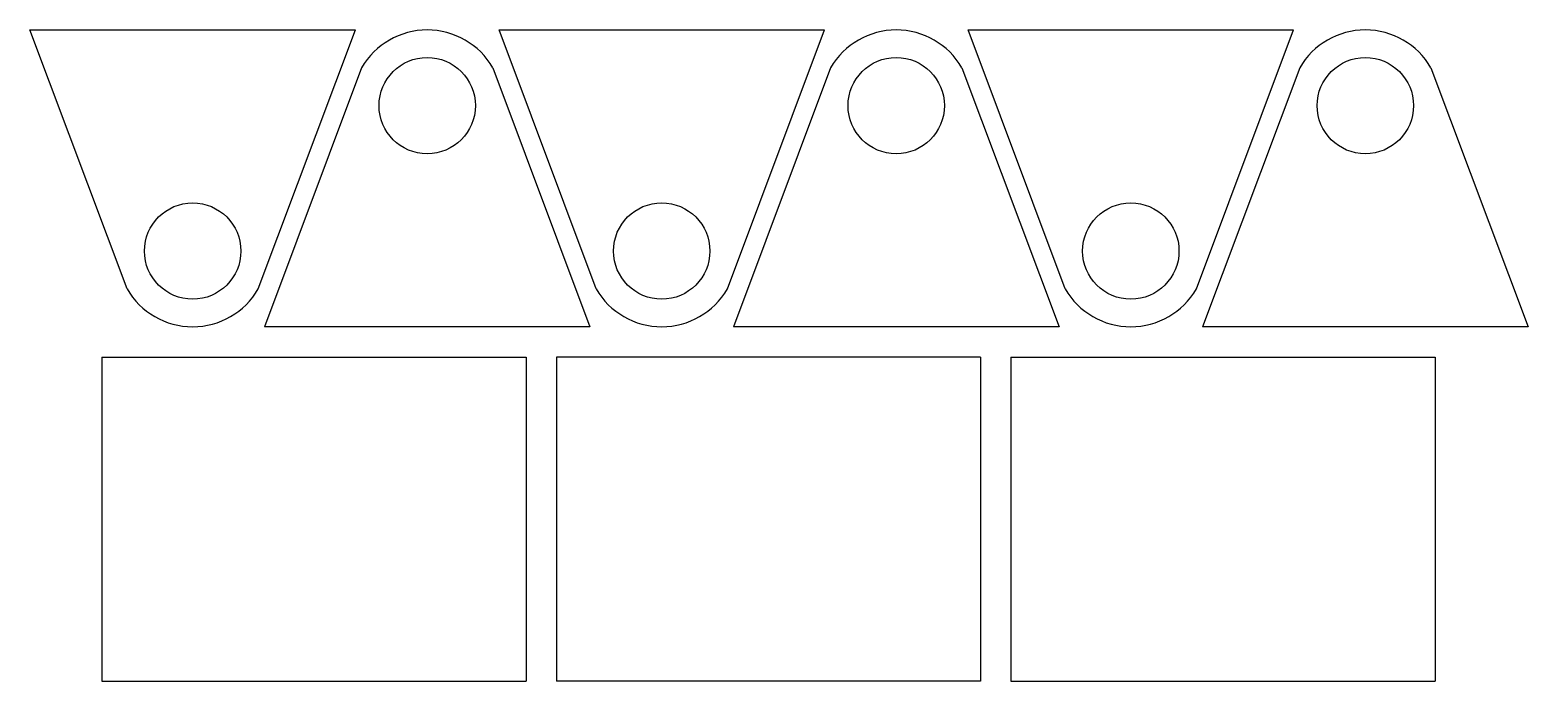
# Model space of a CAD drawing. Header units: millimetres. Extents: x 46 to 541, y -42 to 173.
import ezdxf

# ---------------------------------------------------------------- set-up
doc = ezdxf.new("R2010")
doc.units = ezdxf.units.MM

msp = doc.modelspace()

# ---------------------------------------------------------------- linework, layer by layer
for p, q in [((46.31, 173), (153.69, 173)), ((78.35, 87.5), (46.31, 173)), ((121.65, 87.5), (153.69, 173)), ((233.12, 87.5), (201.08, 173)), ((201.08, 173), (308.47, 173)), ((276.42, 87.5), (308.47, 173)), ((387.9, 87.5), (355.86, 173)), ((355.86, 173), (463.24, 173)), ((431.2, 87.5), (463.24, 173)), ((155.74, 160.5), (123.69, 75)), ((199.04, 160.5), (231.08, 75)), ((310.51, 160.5), (278.47, 75)), ((353.81, 160.5), (385.86, 75)), ((465.29, 160.5), (433.24, 75)), ((508.59, 160.5), (540.63, 75)), ((231.08, 75), (123.69, 75)), ((385.86, 75), (278.47, 75)), ((540.63, 75), (433.24, 75)), ((70, 65), (210, 65)), ((70, 65), (70, -42)), ((210, 65), (210, -42)), ((360, 65), (220, 65)), ((220, 65), (220, -42)), ((360, 65), (360, -42)), ((370, 65), (370, -42)), ((370, 65), (510, 65)), ((510, 65), (510, -42)), ((70, -42), (210, -42)), ((360, -42), (220, -42)), ((370, -42), (510, -42))]:
    msp.add_line(p, q)
for centre in [(177.39, 148), (332.16, 148), (486.94, 148), (100, 100), (254.77, 100), (409.55, 100)]:
    msp.add_circle(centre, 15.9)
for centre, start, end in [((177.39, 148), 30, 150), ((332.16, 148), 30, 150), ((486.94, 148), 30, 150), ((100, 100), 210, 330), ((254.77, 100), 210, 330), ((409.55, 100), 210, 330)]:
    msp.add_arc(centre, 25, start, end)

doc.saveas('drawing.dxf')
